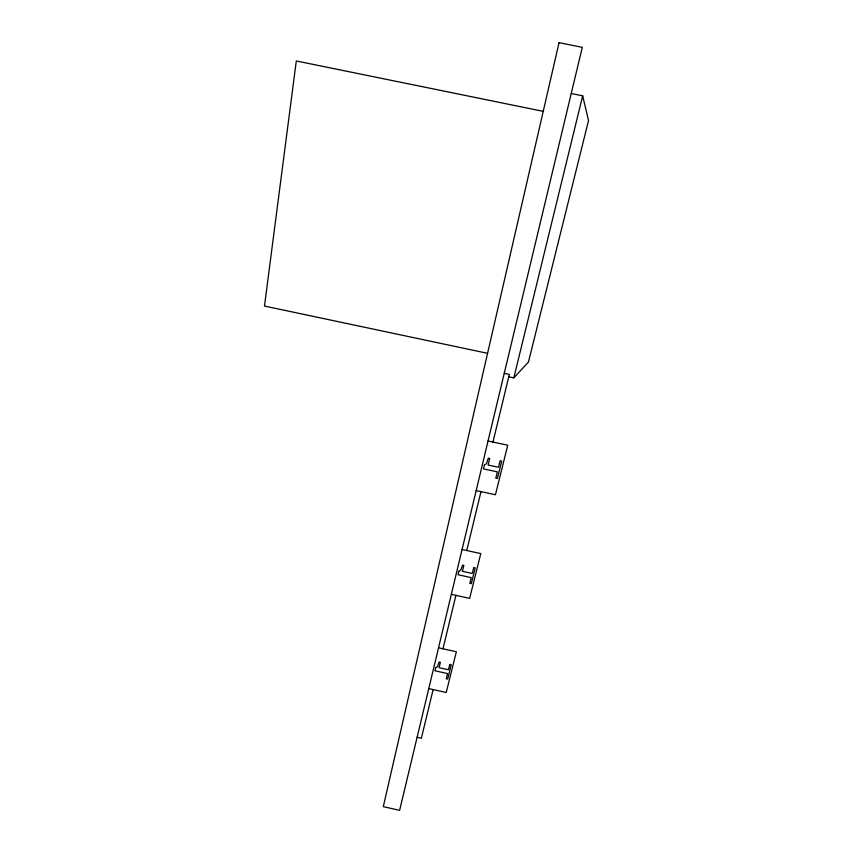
<?xml version="1.0" encoding="UTF-8"?>
<svg xmlns="http://www.w3.org/2000/svg" width="853" height="853" viewBox="0 0 853 853"><rect width="100%" height="100%" fill="white"/><g stroke="black" fill="none" stroke-linecap="round" stroke-linejoin="round"><path stroke-width="1.28" d="M433.132 689.565L421.361 738.24L417.117 737.291M442.995 648.792L455.907 595.362M466.751 550.516L480.985 491.616M492.97 442.057L509.326 374.424L504.24 373.347M508.751 376.791L513.826 377.868L582.674 95.824L571.243 93.499M513.826 377.868L528.465 361.981L588.527 120.593L582.674 95.824M543.233 111.348L296.3 60.968L264.473 306.056L487.575 353.313M488.055 441.001L507.748 445.223L495.433 494.74L476.177 490.582M462.07 549.503L480.783 553.576L469.64 598.38L451.333 594.36M438.538 647.811L456.355 651.745L446.226 692.476L428.771 688.595M559.035 42.65L383.296 806.65L399.62 810.35L582.29 47.341L559.035 42.65M435.67 667.707L434.934 670.767L447.526 673.561L446.247 678.743L447.676 679.063L451.226 664.732L449.787 664.412L448.465 669.765L439.082 667.686L440.372 662.333L439.092 662.045L437.6 666.428L435.67 667.707M458.829 571.371L458.018 574.741L471.229 577.63L469.822 583.335L471.314 583.665L475.228 567.895L473.724 567.565L472.263 573.461L462.411 571.307L463.84 565.411L462.497 565.112L460.876 569.953L458.829 571.371M484.355 465.152L483.459 468.873L497.374 471.869L495.806 478.17L497.384 478.512L501.703 461.089L500.114 460.748L498.504 467.263L488.14 465.034L489.718 458.509L488.3 458.21L486.541 463.552L484.355 465.152"/></g></svg>
